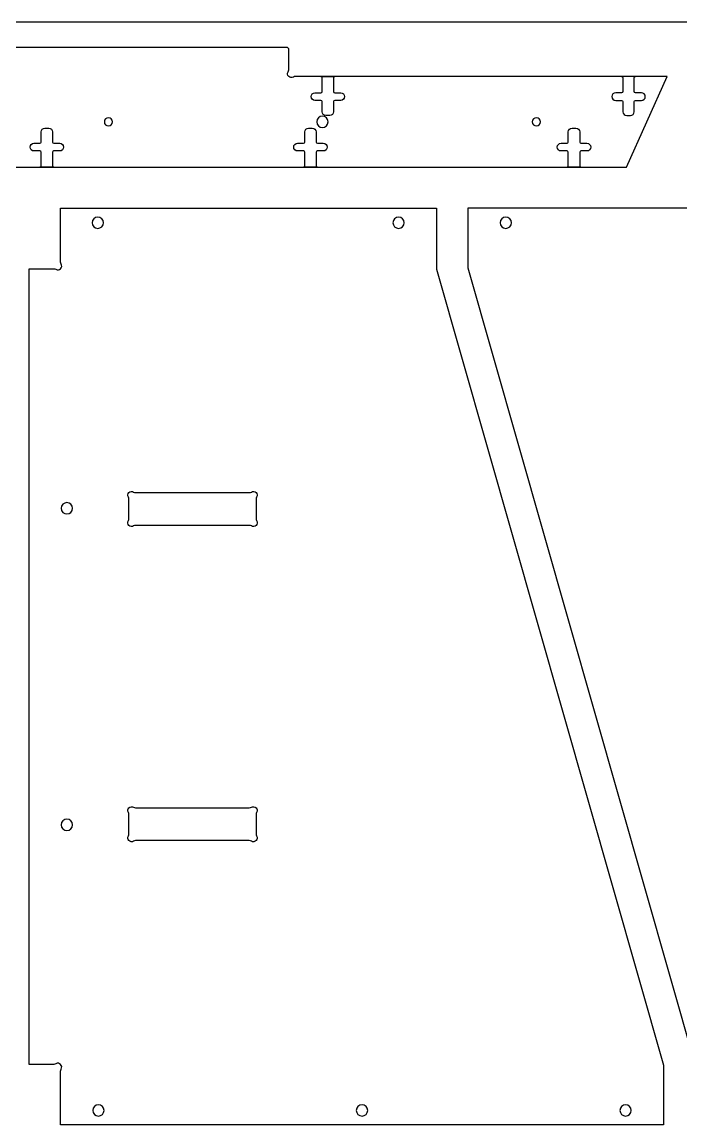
# Model space of a CAD drawing. Extents: x 150 to 6088, y 37 to 2750.
# Drawn here: x 2071 to 2594, y 1825 to 2700 of the extents above; entities that cross this region are included whole.
import ezdxf

# ---------------------------------------------------------------- set-up
doc = ezdxf.new("R2010")
doc.units = 0
for name, color, linetype in [('00_Layout', 7, 'CONTINUOUS'), ('02_Counture_inner_24_mm', 7, 'CONTINUOUS'), ('02_Counture_outer_24_mm', 7, 'CONTINUOUS'), ('02_Drill_24_mm', 7, 'CONTINUOUS'), ('02_Drill_milling_24_mm', 7, 'CONTINUOUS'), ('02_Pocket_18_mm', 7, 'CONTINUOUS')]:
    doc.layers.add(name, color=color, linetype=linetype)

msp = doc.modelspace()

# ---------------------------------------------------------------- linework, layer by layer
at = {"layer": '00_Layout', "color": 7}
msp.add_line((2949.993509, 2699.994087), (1699.996239, 2699.994087), dxfattribs=at)
at = {"layer": '02_Counture_inner_24_mm', "color": 2}
for p, q in [((2161.515595, 2326.862802), (2251.645711, 2326.862802)), ((2156.180812, 2306.198068), (2156.180812, 2321.527993)), ((2256.980493, 2321.527993), (2256.980493, 2306.198068)), ((2251.645711, 2300.863286), (2161.515595, 2300.863286)), ((2155.733932, 2073.117592), (2155.733932, 2073.117592)), ((2161.515462, 2076.863925), (2251.645711, 2076.863925)), ((2156.181077, 2056.198053), (2156.181077, 2071.52819)), ((2256.980097, 2071.52819), (2256.980097, 2056.198053)), ((2251.645711, 2050.863668), (2161.515462, 2050.863668))]:
    msp.add_line(p, q, dxfattribs=at)
for points in [[(2155.734197, 2323.117051), (2154.066585, 2325.848656), (2157.195223, 2328.977189), (2159.926775, 2327.309444)], [(2159.926775, 2327.309444), (2160.405273, 2327.017371), (2160.954997, 2326.862829), (2161.515595, 2326.862802)], [(2251.645711, 2326.862802), (2252.206389, 2326.862802), (2252.756218, 2327.017345), (2253.234795, 2327.309444)], [(2253.234795, 2327.309444), (2255.966242, 2328.976527), (2259.094245, 2325.848471), (2257.427109, 2323.117051)], [(2156.180812, 2321.527993), (2156.180812, 2322.088671), (2156.026296, 2322.638474), (2155.734197, 2323.117051)], [(2257.427109, 2323.117051), (2257.13501, 2322.638474), (2256.980493, 2322.088671), (2256.980493, 2321.527993)], [(2159.926775, 2300.416618), (2157.195223, 2298.748873), (2154.066585, 2301.877406), (2155.734197, 2304.609011)], [(2155.734197, 2304.609011), (2156.026296, 2305.087588), (2156.180812, 2305.637391), (2156.180812, 2306.198068)], [(2161.515595, 2300.863286), (2160.954997, 2300.863233), (2160.405273, 2300.708691), (2159.926775, 2300.416618)], [(2253.234795, 2300.416618), (2252.756218, 2300.708717), (2252.206389, 2300.86326), (2251.645711, 2300.863286)], [(2257.427109, 2304.609011), (2259.094245, 2301.877591), (2255.966242, 2298.749535), (2253.234795, 2300.416618)], [(2256.980493, 2306.198068), (2256.980493, 2305.637391), (2257.13501, 2305.087588), (2257.427109, 2304.609011)], [(2155.733932, 2073.117592), (2154.06632, 2075.849197), (2157.194958, 2078.977729), (2159.926511, 2077.309985)], [(2156.181077, 2071.52819), (2156.181077, 2072.089211), (2156.026032, 2072.639014), (2155.733932, 2073.117592)], [(2159.926511, 2077.309985), (2160.405009, 2077.017912), (2160.954732, 2076.863369), (2161.515462, 2076.863925)], [(2251.645711, 2076.863925), (2252.206389, 2076.863925), (2252.756218, 2077.017885), (2253.234795, 2077.309985)], [(2253.234795, 2077.309985), (2255.966242, 2078.977068), (2259.094245, 2075.849012), (2257.427109, 2073.117592)], [(2257.427109, 2073.117592), (2257.13501, 2072.639014), (2256.980493, 2072.089211), (2256.980097, 2071.52819)], [(2155.733932, 2054.609128), (2156.026032, 2055.087705), (2156.180548, 2055.637508), (2156.181077, 2056.198053)], [(2256.980097, 2056.198053), (2256.980097, 2055.637508), (2257.13501, 2055.087705), (2257.427109, 2054.609128)], [(2159.926511, 2050.416735), (2157.194958, 2048.74899), (2154.06632, 2051.877523), (2155.733932, 2054.609128)], [(2161.515462, 2050.863668), (2160.954732, 2050.863668), (2160.405009, 2050.708808), (2159.926511, 2050.416735)], [(2253.234795, 2050.416735), (2252.756218, 2050.708861), (2252.206389, 2050.863404), (2251.645711, 2050.863668)], [(2257.427109, 2054.609128), (2259.094245, 2051.877708), (2255.966242, 2048.749652), (2253.234795, 2050.416735)]]:
    msp.add_open_spline(points, degree=3, dxfattribs=at)
at = {"layer": '02_Counture_outer_24_mm', "color": 5}
for p, q in [((2281.864105, 2679.861842), (2004.097188, 2679.861842)), ((2282.864228, 2678.861719), (2281.864105, 2679.861842)), ((2282.864228, 2662.196286), (2282.864228, 2678.861719)), ((2308.364317, 2656.861663), (2288.200068, 2656.861875)), ((2319.365668, 2656.861663), (2308.364317, 2656.861663)), ((2546.864216, 2656.861663), (2319.365668, 2656.861663)), ((2557.864244, 2656.861663), (2546.864216, 2656.861663)), ((2550.807558, 2584.863403), (2582.86414, 2656.861663)), ((2582.86414, 2656.861663), (2557.864244, 2656.861663)), ((2065.904249, 2584.862821), (2085.56976, 2584.863403)), ((2085.56976, 2584.863403), (2096.568465, 2584.863403)), ((2096.568465, 2584.863403), (2294.568972, 2584.863403)), ((2294.568972, 2584.863403), (2305.567677, 2584.863403)), ((2305.567677, 2584.863403), (2503.567629, 2584.863403)), ((2503.567629, 2584.863403), (2514.567393, 2584.863403)), ((2514.567393, 2584.863403), (2550.807558, 2584.863403)), ((2101.982357, 2509.697637), (2101.982357, 2552.362316)), ((2101.982357, 2552.362316), (2399.980066, 2552.362316)), ((2399.980066, 2552.362316), (2399.979008, 2504.86162)), ((2902.979274, 2552.362065), (2424.979962, 2552.362065)), ((2424.979962, 2552.362065), (2424.979962, 2505.001743)), ((2076.983785, 1873.364277), (2076.983785, 2504.362405)), ((2076.983785, 2504.362405), (2096.647575, 2504.362405)), ((2400.095953, 2504.025697), (2579.9786, 1872.72269)), ((2424.979962, 2505.001743), (2604.862873, 1873.69945)), ((2096.647575, 1873.364277), (2076.983785, 1873.364277)), ((2579.9786, 1872.72269), (2579.9786, 1825.362535)), ((2101.981299, 1825.362535), (2101.981299, 1868.028992)), ((2579.9786, 1825.362535), (2101.981299, 1825.362535))]:
    msp.add_line(p, q, dxfattribs=at)
for points in [[(2286.610587, 2656.415418), (2283.879035, 2654.747678), (2280.750397, 2657.876192), (2282.418009, 2660.607811)], [(2282.418009, 2660.607811), (2282.710108, 2661.086393), (2282.864651, 2661.636236), (2282.864228, 2662.196286)], [(2288.200068, 2656.861875), (2287.638994, 2656.862089), (2287.089165, 2656.707538), (2286.610587, 2656.415418)], [(2096.647575, 2504.362405), (2097.208253, 2504.362405), (2097.758082, 2504.207862), (2098.236659, 2503.915737)], [(2098.236659, 2503.915737), (2100.968106, 2502.248654), (2104.096109, 2505.37671), (2102.428973, 2508.10813)], [(2102.428973, 2508.10813), (2102.136874, 2508.586707), (2101.982331, 2509.136537), (2101.982357, 2509.697637)], [(2399.979008, 2504.86162), (2399.979061, 2504.57939), (2400.01843, 2504.298112), (2400.095953, 2504.025697)], [(2098.236659, 1873.810945), (2097.758082, 1873.518819), (2097.208253, 1873.364277), (2096.647575, 1873.364277)], [(2102.428444, 1869.618314), (2104.096109, 1872.349972), (2100.968106, 1875.478028), (2098.236659, 1873.810945)], [(2101.981299, 1868.028992), (2101.981299, 1868.589669), (2102.135815, 1869.139472), (2102.428444, 1869.618314)]]:
    msp.add_open_spline(points, degree=3, dxfattribs=at)
at = {"layer": '02_Drill_24_mm', "color": 1}
for p, q in [((2143.178687, 2620.862162), (2143.178687, 2620.862162)), ((2482.515043, 2620.862162), (2482.515043, 2620.862162))]:
    msp.add_line(p, q, dxfattribs=at)
for points in [[(2139.928684, 2624.109893), (2138.134644, 2624.109893), (2136.679936, 2622.656202), (2136.678682, 2620.862162)], [(2143.178687, 2620.862162), (2143.177433, 2622.656202), (2141.722724, 2624.109893), (2139.928684, 2624.109893)], [(2479.265041, 2624.109893), (2477.471001, 2624.109893), (2476.016293, 2622.656202), (2476.015039, 2620.862162)], [(2482.515043, 2620.862162), (2482.51379, 2622.656202), (2481.059081, 2624.109893), (2479.265041, 2624.109893)], [(2136.678682, 2620.862162), (2136.679936, 2619.068123), (2138.134644, 2617.614432), (2139.928684, 2617.614432)], [(2139.928684, 2617.614432), (2141.722724, 2617.614432), (2143.177433, 2619.068123), (2143.178687, 2620.862162)], [(2476.015039, 2620.862162), (2476.016293, 2619.068123), (2477.471001, 2617.614432), (2479.265041, 2617.614432)], [(2479.265041, 2617.614432), (2481.059081, 2617.614432), (2482.51379, 2619.068123), (2482.515043, 2620.862162)]]:
    msp.add_open_spline(points, degree=3, dxfattribs=at)
at = {"layer": '02_Drill_milling_24_mm', "color": 6}
for p, q in [((2314.097032, 2620.862162), (2314.097032, 2620.862162)), ((2135.980713, 2540.862346), (2135.980713, 2540.862346)), ((2374.480109, 2540.862346), (2374.480109, 2540.862346)), ((2459.479939, 2540.862346), (2459.479939, 2540.862346)), ((2111.480878, 2314.362828), (2111.480878, 2314.362828)), ((2111.480878, 2063.363378), (2111.480878, 2063.363378)), ((2136.480774, 1836.863868), (2136.480774, 1836.863868)), ((2345.480251, 1836.863868), (2345.480251, 1836.863868)), ((2554.479702, 1836.863868), (2554.479702, 1836.863868))]:
    msp.add_line(p, q, dxfattribs=at)
for points in [[(2309.597008, 2625.3591), (2307.112918, 2625.3591), (2305.098688, 2623.346251), (2305.096985, 2620.862162)], [(2314.097032, 2620.862162), (2314.095328, 2623.346251), (2312.081098, 2625.3591), (2309.597008, 2625.3591)], [(2305.096985, 2620.862162), (2305.098688, 2618.378074), (2307.112918, 2616.365225), (2309.597008, 2616.365225)], [(2309.597008, 2616.365225), (2312.081098, 2616.365225), (2314.095328, 2618.378074), (2314.097032, 2620.862162)], [(2131.480689, 2545.359283), (2128.996599, 2545.359283), (2126.982369, 2543.346434), (2126.980666, 2540.862346)], [(2135.980713, 2540.862346), (2135.979009, 2543.346434), (2133.964779, 2545.359283), (2131.480689, 2545.359283)], [(2369.980218, 2545.332334), (2367.506649, 2545.332334), (2365.496818, 2543.335858), (2365.480326, 2540.862346)], [(2374.480109, 2540.862346), (2374.463617, 2543.335858), (2372.453786, 2545.332334), (2369.980218, 2545.332334)], [(2454.979916, 2545.359283), (2452.495826, 2545.359283), (2450.481596, 2543.346434), (2450.479892, 2540.862346)], [(2459.479939, 2540.862346), (2459.478236, 2543.346434), (2457.464006, 2545.359283), (2454.979916, 2545.359283)], [(2126.980666, 2540.862346), (2126.982369, 2538.378257), (2128.996599, 2536.365408), (2131.480689, 2536.365408)], [(2131.480689, 2536.365408), (2133.964779, 2536.365408), (2135.979009, 2538.378257), (2135.980713, 2540.862346)], [(2365.480326, 2540.862346), (2365.496818, 2538.388833), (2367.506649, 2536.392357), (2369.980218, 2536.392357)], [(2369.980218, 2536.392357), (2372.453786, 2536.392357), (2374.463617, 2538.388833), (2374.480109, 2540.862346)], [(2450.479892, 2540.862346), (2450.481596, 2538.378257), (2452.495826, 2536.365408), (2454.979916, 2536.365408)], [(2454.979916, 2536.365408), (2457.464006, 2536.365408), (2459.478236, 2538.378257), (2459.479939, 2540.862346)], [(2106.980855, 2318.859765), (2104.496765, 2318.859765), (2102.482535, 2316.846916), (2102.480831, 2314.362828)], [(2111.480878, 2314.362828), (2111.479175, 2316.846916), (2109.464945, 2318.859765), (2106.980855, 2318.859765)], [(2102.480831, 2314.362828), (2102.482535, 2311.878739), (2104.496765, 2309.86589), (2106.980855, 2309.86589)], [(2106.980855, 2309.86589), (2109.464945, 2309.86589), (2111.479175, 2311.878739), (2111.480878, 2314.362828)], [(2106.980855, 2067.860315), (2104.496765, 2067.860315), (2102.482535, 2065.847466), (2102.480831, 2063.363378)], [(2111.480878, 2063.363378), (2111.479175, 2065.847466), (2109.464945, 2067.860315), (2106.980855, 2067.860315)], [(2102.480831, 2063.363378), (2102.482535, 2060.879289), (2104.496765, 2058.866441), (2106.980855, 2058.866441)], [(2106.980855, 2058.866441), (2109.464945, 2058.866441), (2111.479175, 2060.879289), (2111.480878, 2063.363378)], [(2131.980751, 1841.360805), (2129.496661, 1841.360805), (2127.482431, 1839.347957), (2127.480727, 1836.863868)], [(2127.480727, 1836.863868), (2127.482431, 1834.379779), (2129.496661, 1832.366931), (2131.980751, 1832.366931)], [(2136.480774, 1836.863868), (2136.47907, 1839.347957), (2134.46484, 1841.360805), (2131.980751, 1841.360805)], [(2131.980751, 1832.366931), (2134.46484, 1832.366931), (2136.47907, 1834.379779), (2136.480774, 1836.863868)], [(2340.980228, 1841.360805), (2338.496138, 1841.360805), (2336.481908, 1839.347957), (2336.480204, 1836.863868)], [(2336.480204, 1836.863868), (2336.481908, 1834.379779), (2338.496138, 1832.366931), (2340.980228, 1832.366931)], [(2345.480251, 1836.863868), (2345.478547, 1839.347957), (2343.464317, 1841.360805), (2340.980228, 1841.360805)], [(2340.980228, 1832.366931), (2343.464317, 1832.366931), (2345.478547, 1834.379779), (2345.480251, 1836.863868)], [(2549.97981, 1841.333817), (2547.506258, 1841.333817), (2545.496432, 1839.337365), (2545.479919, 1836.863868)], [(2545.479919, 1836.863868), (2545.496432, 1834.390371), (2547.506258, 1832.393919), (2549.97981, 1832.393919)], [(2554.479702, 1836.863868), (2554.463189, 1839.337365), (2552.453363, 1841.333817), (2549.97981, 1841.333817)], [(2549.97981, 1832.393919), (2552.453363, 1832.393919), (2554.463189, 1834.390371), (2554.479702, 1836.863868)]]:
    msp.add_open_spline(points, degree=3, dxfattribs=at)
at = {"layer": '02_Pocket_18_mm', "color": 4}
for p, q in [((2308.364053, 2656.861875), (2319.364213, 2656.861875)), ((2309.364175, 2644.962741), (2309.364175, 2655.861805)), ((2318.363693, 2655.861805), (2318.36409, 2655.861805)), ((2318.36409, 2655.861805), (2318.36409, 2644.962741)), ((2557.864244, 2656.861875), (2546.864216, 2656.861875)), ((2547.864074, 2655.861805), (2547.864074, 2644.962741)), ((2556.864121, 2644.962741), (2556.864121, 2655.861805)), ((2303.614527, 2643.962724), (2308.364053, 2643.962685)), ((2319.364081, 2643.962685), (2324.113738, 2643.962724)), ((2546.864216, 2643.962685), (2542.114162, 2643.962724)), ((2562.614034, 2643.962724), (2557.864244, 2643.962685)), ((2300.614291, 2640.862304), (2300.614291, 2640.962581)), ((2308.364053, 2637.862121), (2303.614527, 2637.862121)), ((2309.364043, 2628.861584), (2309.364175, 2636.862064)), ((2318.36409, 2636.862064), (2318.36409, 2628.861584)), ((2324.113738, 2637.862121), (2319.364081, 2637.862121)), ((2327.11371, 2640.962581), (2327.11371, 2640.862304)), ((2539.114058, 2640.962581), (2539.114058, 2640.862304)), ((2542.114162, 2637.862121), (2546.864216, 2637.862121)), ((2547.864074, 2636.862064), (2547.864074, 2628.861584)), ((2556.864121, 2628.861584), (2556.864121, 2636.862064)), ((2557.864244, 2637.862121), (2562.614034, 2637.862121)), ((2565.614138, 2640.862304), (2565.614138, 2640.962581)), ((2315.364251, 2625.86275), (2312.364147, 2625.86275)), ((2550.864178, 2625.86275), (2553.864018, 2625.86275)), ((2550.864178, 2625.86275), (2550.864178, 2625.86275)), ((2089.568796, 2615.8618), (2092.569032, 2615.8618)), ((2298.567611, 2615.8618), (2301.566525, 2615.8618)), ((2507.567591, 2615.8618), (2510.56743, 2615.8618)), ((2086.568427, 2604.862459), (2086.56856, 2612.861616)), ((2095.568342, 2612.861616), (2095.568342, 2604.862459)), ((2295.567243, 2604.862459), (2295.567243, 2612.861616)), ((2304.56729, 2612.861616), (2304.56729, 2604.862459)), ((2504.567487, 2604.862459), (2504.567487, 2612.861616)), ((2513.567534, 2612.861616), (2513.567534, 2604.862459)), ((2077.818279, 2600.762062), (2077.818279, 2600.862325)), ((2080.818647, 2603.862456), (2085.568304, 2603.862403)), ((2085.568304, 2597.762011), (2080.818647, 2597.761945)), ((2096.568465, 2603.862403), (2101.319445, 2603.862456)), ((2101.319974, 2597.761945), (2096.568994, 2597.762011)), ((2104.320211, 2600.862325), (2104.32074, 2600.762062)), ((2286.816962, 2600.762062), (2286.816962, 2600.862325)), ((2289.817595, 2603.862456), (2294.56712, 2603.862403)), ((2294.56712, 2597.762011), (2289.817595, 2597.761945)), ((2305.567281, 2603.862403), (2310.318261, 2603.862456)), ((2310.318261, 2597.761945), (2305.567281, 2597.762011)), ((2313.317571, 2600.862325), (2313.317571, 2600.762062)), ((2495.817471, 2600.762062), (2495.817471, 2600.862325)), ((2498.817575, 2603.862456), (2503.567629, 2603.862403)), ((2503.567629, 2597.762011), (2498.817575, 2597.761945)), ((2514.567393, 2603.862403), (2519.317447, 2603.862456)), ((2519.317447, 2597.761945), (2514.567393, 2597.762011)), ((2522.317551, 2600.862325), (2522.317551, 2600.762062)), ((2086.568427, 2585.862877), (2086.568427, 2596.761954)), ((2095.568871, 2596.761954), (2095.568871, 2585.862877)), ((2295.567243, 2585.862877), (2295.567243, 2596.761954)), ((2304.56729, 2596.761954), (2304.56729, 2585.862877)), ((2504.567487, 2585.862877), (2504.567487, 2596.761954)), ((2513.567534, 2596.761954), (2513.567534, 2585.862877)), ((2096.568994, 2584.862821), (2085.568966, 2584.862821)), ((2305.567281, 2584.862821), (2294.56712, 2584.862821)), ((2295.566449, 2585.862877), (2295.567243, 2585.862877)), ((2514.567393, 2584.862821), (2503.567629, 2584.862821))]:
    msp.add_line(p, q, dxfattribs=at)
for points in [[(2309.364175, 2655.861805), (2309.364308, 2656.41441), (2308.916528, 2656.862155), (2308.364053, 2656.861875)], [(2319.364213, 2656.861875), (2318.810918, 2656.86201), (2318.363296, 2656.414306), (2318.363693, 2655.861805)], [(2546.864216, 2656.861875), (2547.416453, 2656.86201), (2547.864074, 2656.414306), (2547.864074, 2655.861805)], [(2556.864121, 2655.861805), (2556.864121, 2656.41441), (2557.311901, 2656.862155), (2557.864244, 2656.861875)], [(2300.614291, 2640.962581), (2300.614291, 2642.619094), (2301.957499, 2643.962256), (2303.614527, 2643.962724)], [(2308.364053, 2643.962685), (2308.916501, 2643.962155), (2309.364308, 2644.409777), (2309.364175, 2644.962741)], [(2318.36409, 2644.962741), (2318.36409, 2644.40988), (2318.811314, 2643.962193), (2319.364081, 2643.962685)], [(2324.113738, 2643.962724), (2325.770502, 2643.962195), (2327.11371, 2642.619094), (2327.11371, 2640.962581)], [(2542.114162, 2643.962724), (2540.457265, 2643.962195), (2539.114058, 2642.619094), (2539.114058, 2640.962581)], [(2547.864074, 2644.962741), (2547.864074, 2644.40988), (2547.416453, 2643.962193), (2546.864216, 2643.962685)], [(2557.864244, 2643.962685), (2557.311928, 2643.962155), (2556.864121, 2644.409777), (2556.864121, 2644.962741)], [(2565.614138, 2640.962581), (2565.614138, 2642.619094), (2564.270931, 2643.962256), (2562.614034, 2643.962724)], [(2303.614527, 2637.862121), (2301.957499, 2637.862126), (2300.614291, 2639.205288), (2300.614291, 2640.862304)], [(2309.364175, 2636.862064), (2309.364308, 2637.414526), (2308.916501, 2637.862256), (2308.364053, 2637.862121)], [(2319.364081, 2637.862121), (2318.811314, 2637.86211), (2318.363693, 2637.414423), (2318.36409, 2636.862064)], [(2327.11371, 2640.862304), (2327.11371, 2639.205288), (2325.770502, 2637.862126), (2324.113738, 2637.862121)], [(2539.114058, 2640.862304), (2539.114058, 2639.205288), (2540.457265, 2637.862126), (2542.114162, 2637.862121)], [(2546.864216, 2637.862121), (2547.416453, 2637.86211), (2547.864074, 2637.414423), (2547.864074, 2636.862064)], [(2556.864121, 2636.862064), (2556.864121, 2637.414526), (2557.311928, 2637.862256), (2557.864244, 2637.862121)], [(2562.614034, 2637.862121), (2564.270931, 2637.862126), (2565.614138, 2639.205288), (2565.614138, 2640.862304)], [(2312.364147, 2625.86275), (2310.70725, 2625.862221), (2309.364043, 2627.205322), (2309.364043, 2628.861584)], [(2318.36409, 2628.861584), (2318.36409, 2627.205322), (2317.020883, 2625.86216), (2315.364251, 2625.86275)], [(2547.864074, 2628.861584), (2547.864074, 2627.205322), (2549.207282, 2625.86216), (2550.864178, 2625.86275)], [(2553.864018, 2625.86275), (2555.520914, 2625.862221), (2556.864121, 2627.205322), (2556.864121, 2628.861584)], [(2086.56856, 2612.861616), (2086.56856, 2614.518711), (2087.911608, 2615.861834), (2089.568796, 2615.8618)], [(2092.569032, 2615.8618), (2094.225294, 2615.861834), (2095.568342, 2614.518711), (2095.568342, 2612.861616)], [(2295.567243, 2612.861616), (2295.567243, 2614.518711), (2296.910291, 2615.861834), (2298.567611, 2615.8618)], [(2301.566525, 2615.8618), (2303.224083, 2615.86198), (2304.56729, 2614.518817), (2304.56729, 2612.861616)], [(2504.567487, 2612.861616), (2504.567487, 2614.518817), (2505.910694, 2615.86198), (2507.567591, 2615.8618)], [(2510.56743, 2615.8618), (2512.224327, 2615.86198), (2513.567534, 2614.518817), (2513.567534, 2612.861616)], [(2077.818279, 2600.862325), (2077.818279, 2602.518851), (2079.161327, 2603.861974), (2080.818647, 2603.862456)], [(2080.818647, 2597.761945), (2079.161327, 2597.762161), (2077.818279, 2599.105284), (2077.818279, 2600.762062)], [(2085.568304, 2603.862403), (2086.120489, 2603.861874), (2086.568295, 2604.309614), (2086.568427, 2604.862459)], [(2086.568427, 2596.761954), (2086.568295, 2597.314548), (2086.120489, 2597.762278), (2085.568304, 2597.762011)], [(2095.568342, 2604.862459), (2095.568342, 2604.309614), (2096.016678, 2603.861884), (2096.568465, 2603.862403)], [(2096.568994, 2597.762011), (2096.017207, 2597.762275), (2095.5694, 2597.314548), (2095.568871, 2596.761954)], [(2101.319445, 2603.862456), (2102.975839, 2603.861926), (2104.318888, 2602.518851), (2104.320211, 2600.862325)], [(2104.32074, 2600.762062), (2104.318094, 2599.105284), (2102.976368, 2597.762161), (2101.319974, 2597.761945)], [(2286.816962, 2600.862325), (2286.816962, 2602.518957), (2288.160169, 2603.86212), (2289.817595, 2603.862456)], [(2289.817595, 2597.761945), (2288.160169, 2597.762016), (2286.816962, 2599.105178), (2286.816962, 2600.762062)], [(2294.56712, 2603.862403), (2295.119172, 2603.861874), (2295.566978, 2604.309614), (2295.567243, 2604.862459)], [(2295.567243, 2596.761954), (2295.567243, 2597.314548), (2295.119172, 2597.762278), (2294.56712, 2597.762011)], [(2304.56729, 2604.862459), (2304.56729, 2604.309717), (2305.01544, 2603.86203), (2305.567281, 2603.862403)], [(2305.567281, 2597.762011), (2305.01544, 2597.762132), (2304.567819, 2597.314445), (2304.56729, 2596.761954)], [(2310.318261, 2603.862456), (2311.974522, 2603.861926), (2313.317571, 2602.518851), (2313.317571, 2600.862325)], [(2313.317571, 2600.762062), (2313.317571, 2599.105284), (2311.974522, 2597.762161), (2310.318261, 2597.761945)], [(2495.817471, 2600.862325), (2495.817471, 2602.518957), (2497.160678, 2603.86212), (2498.817575, 2603.862456)], [(2498.817575, 2597.761945), (2497.160678, 2597.762016), (2495.817471, 2599.105178), (2495.817471, 2600.762062)], [(2503.567629, 2603.862403), (2504.119866, 2603.862138), (2504.567487, 2604.309717), (2504.567487, 2604.862459)], [(2504.567487, 2596.761954), (2504.567487, 2597.314445), (2504.119866, 2597.762132), (2503.567629, 2597.762011)], [(2513.567534, 2604.862459), (2513.567534, 2604.309717), (2514.015155, 2603.86203), (2514.567393, 2603.862403)], [(2514.567393, 2597.762011), (2514.015155, 2597.762132), (2513.567534, 2597.314445), (2513.567534, 2596.761954)], [(2519.317447, 2603.862456), (2520.974343, 2603.862191), (2522.317551, 2602.518957), (2522.317551, 2600.862325)], [(2522.317551, 2600.762062), (2522.317551, 2599.105178), (2520.974343, 2597.762016), (2519.317447, 2597.761945)], [(2085.568966, 2584.862821), (2086.120489, 2584.862292), (2086.568295, 2585.309899), (2086.568427, 2585.862877)], [(2095.568871, 2585.862877), (2095.568871, 2585.309899), (2096.017207, 2584.86217), (2096.568994, 2584.862821)], [(2294.56712, 2584.862821), (2295.118378, 2584.862292), (2295.566185, 2585.309899), (2295.566449, 2585.862877)], [(2304.56729, 2585.862877), (2304.56729, 2585.310003), (2305.01544, 2584.862315), (2305.567281, 2584.862821)], [(2503.567629, 2584.862821), (2504.119866, 2584.862292), (2504.567487, 2585.310003), (2504.567487, 2585.862877)], [(2513.567534, 2585.862877), (2513.567534, 2585.310003), (2514.015155, 2584.862315), (2514.567393, 2584.862821)]]:
    msp.add_open_spline(points, degree=3, dxfattribs=at)

doc.saveas('drawing.dxf')
